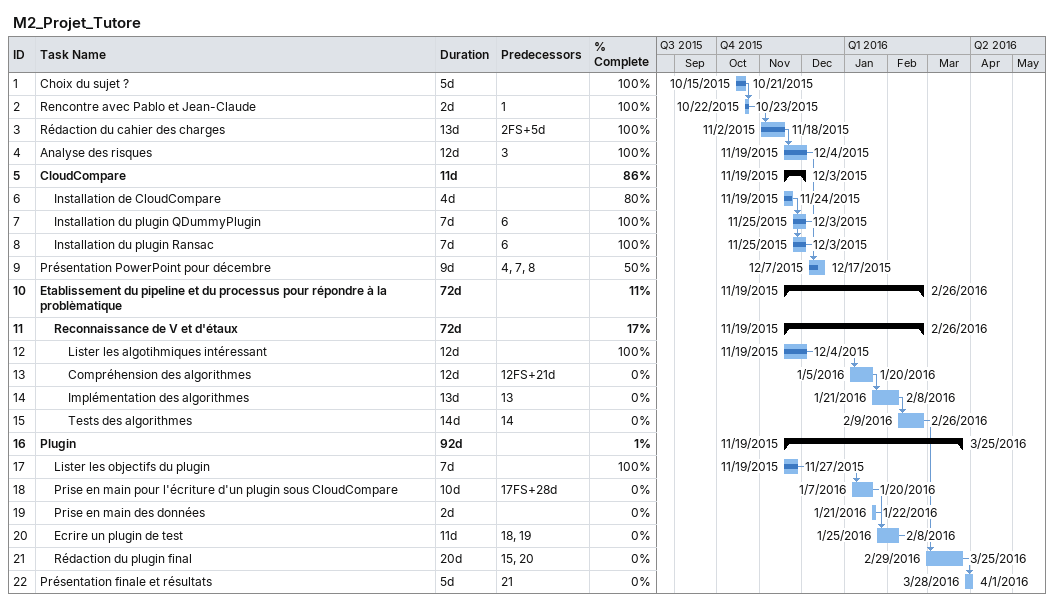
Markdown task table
M2_Projet_Tutore

| ID | Level | Task | Duration | Start | Finish | Predecessors | % complete |
|---|---|---|---|---|---|---|---|
| 1 | 1 | Choix du sujet ? | 5d | 2015-10-15 | 2015-10-21 |  | 100 |
| 2 | 1 | Rencontre avec Pablo et Jean-Claude | 2d | 2015-10-22 | 2015-10-23 | 1 | 100 |
| 3 | 1 | Rédaction du cahier des charges | 13d | 2015-11-02 | 2015-11-18 | 2FS+5d | 100 |
| 4 | 1 | Analyse des risques | 12d | 2015-11-19 | 2015-12-04 | 3 | 100 |
| 5 | 1 | **CloudCompare** | 11d | 2015-11-19 | 2015-12-03 |  | 86 |
| 6 | 2 | Installation de CloudCompare | 4d | 2015-11-19 | 2015-11-24 |  | 80 |
| 7 | 2 | Installation du plugin QDummyPlugin | 7d | 2015-11-25 | 2015-12-03 | 6 | 100 |
| 8 | 2 | Installation du plugin Ransac | 7d | 2015-11-25 | 2015-12-03 | 6 | 100 |
| 9 | 1 | Présentation PowerPoint pour décembre | 9d | 2015-12-07 | 2015-12-17 | 4, 7, 8 | 50 |
| 10 | 1 | **Etablissement du pipeline et du processus pour répondre à la problèmatique** | 72d | 2015-11-19 | 2016-02-26 |  | 11 |
| 11 | 2 | **Reconnaissance de V et d'étaux** | 72d | 2015-11-19 | 2016-02-26 |  | 17 |
| 12 | 3 | Lister les algotihmiques intéressant | 12d | 2015-11-19 | 2015-12-04 |  | 100 |
| 13 | 3 | Compréhension des algorithmes | 12d | 2016-01-05 | 2016-01-20 | 12FS+21d | 0 |
| 14 | 3 | Implémentation des algorithmes | 13d | 2016-01-21 | 2016-02-08 | 13 | 0 |
| 15 | 3 | Tests des algorithmes | 14d | 2016-02-09 | 2016-02-26 | 14 | 0 |
| 16 | 1 | **Plugin** | 92d | 2015-11-19 | 2016-03-25 |  | 1 |
| 17 | 2 | Lister les objectifs du plugin | 7d | 2015-11-19 | 2015-11-27 |  | 100 |
| 18 | 2 | Prise en main pour l'écriture d'un plugin sous CloudCompare | 10d | 2016-01-07 | 2016-01-20 | 17FS+28d | 0 |
| 19 | 2 | Prise en main des données | 2d | 2016-01-21 | 2016-01-22 |  | 0 |
| 20 | 2 | Ecrire un plugin de test | 11d | 2016-01-25 | 2016-02-08 | 18, 19 | 0 |
| 21 | 2 | Rédaction du plugin final | 20d | 2016-02-29 | 2016-03-25 | 15, 20 | 0 |
| 22 | 1 | Présentation finale et résultats | 5d | 2016-03-28 | 2016-04-01 | 21 | 0 |
